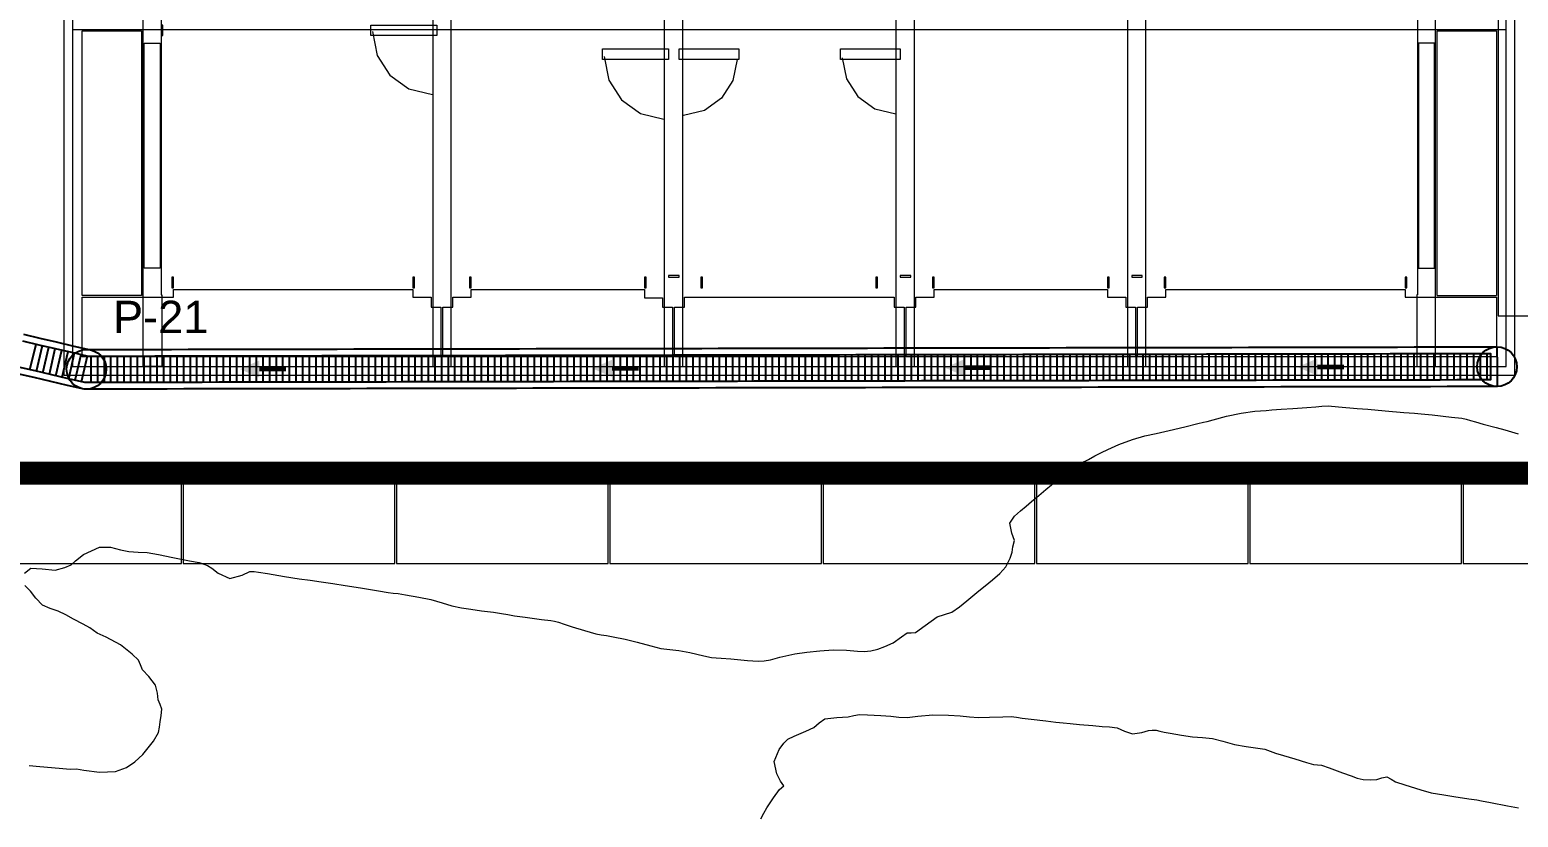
# Model space of a CAD drawing. Header units: metres. Extents: x 354768 to 355417, y 9249536 to 9250102.
# Drawn here: x 354884.44 to 354906.94, y 9249797.41 to 9249809.31 of the extents above; entities that cross this region are included whole.
import ezdxf
from ezdxf.enums import TextEntityAlignment as Align

# ---------------------------------------------------------------- set-up
doc = ezdxf.new("R2010")
doc.units = ezdxf.units.M
doc.header["$LTSCALE"] = 0.25
doc.linetypes.add('DASHED', pattern=[1.524, 1.27, -0.254])
for name, color, linetype, lineweight in [('ARQ-BASE', 8, 'CONTINUOUS', 13), ('ARQ-TECHO', 8, 'CONTINUOUS', 13), ('ARQ-VEREDA', 9, 'CONTINUOUS', 9), ('CUNETA-S1', 5, 'CONTINUOUS', 35), ('LIMITE-INTERV', 1, 'DASHED', 70)]:
    doc.layers.add(name, color=color, linetype=linetype, lineweight=lineweight)
for name, color, linetype, true_color in [('CUN-FLUJO', 1, 'CONTINUOUS', 0xe60000), ('CUN-REJ-BORDE', 4, 'CONTINUOUS', 0x00aae6), ('CUN-REJ-PLATINA', 4, 'CONTINUOUS', 0x78cdf0)]:
    doc.layers.add(name, color=color, linetype=linetype, true_color=true_color)
doc.layers.add('CURVAS', color=33, linetype='CONTINUOUS', lineweight=13, true_color=0xb08860)
doc.layers.add('NUDOS', color=7, linetype='CONTINUOUS')
doc.layers.add('TEXTOS', color=7, linetype='CONTINUOUS')
doc.styles.get("Standard").update_dxf_attribs({"font": 'arial.ttf'})

# ---------------------------------------------------------------- blocks, each defined once
blk = doc.blocks.new('ARQUITECTURA_BASE')
at = {"layer": 'ARQ-BASE'}
for points in [[(354886.413, 9249809.108), (354886.413, 9249805.708), (354886.173, 9249805.708), (354886.173, 9249809.108), (354886.413, 9249809.108)], [(354905.433, 9249809.108), (354905.433, 9249805.708), (354905.673, 9249805.708), (354905.673, 9249809.108), (354905.433, 9249809.108)]]:
    blk.add_lwpolyline(points, close=True, dxfattribs=at)
at = {"layer": 'ARQ-TECHO'}
for points in [[(354906.888, 9249804.093), (354906.888, 9249815.723), (354884.958, 9249815.723), (354884.958, 9249804.093), (354906.888, 9249804.093)], [(354906.758, 9249804.223), (354906.758, 9249815.593), (354885.088, 9249815.593), (354885.088, 9249804.223), (354906.758, 9249804.223)], [(354890.813, 9249815.592), (354890.533, 9249815.592), (354890.533, 9249804.222), (354890.813, 9249804.222), (354890.813, 9249815.592)], [(354894.313, 9249815.592), (354894.033, 9249815.592), (354894.033, 9249804.222), (354894.313, 9249804.222), (354894.313, 9249815.592)], [(354897.813, 9249815.592), (354897.533, 9249815.592), (354897.533, 9249804.222), (354897.813, 9249804.222), (354897.813, 9249815.592)], [(354901.313, 9249815.592), (354901.033, 9249815.592), (354901.033, 9249804.222), (354901.313, 9249804.222), (354901.313, 9249815.592)], [(354886.453, 9249809.382), (354886.428, 9249809.382), (354886.428, 9249809.222), (354886.453, 9249809.222), (354886.453, 9249809.382)], [(354889.598, 9249809.382), (354890.598, 9249809.382), (354890.598, 9249809.222), (354889.598, 9249809.222), (354889.598, 9249809.382)], [(354893.098, 9249809.023), (354894.098, 9249809.023), (354894.098, 9249808.863), (354893.098, 9249808.863), (354893.098, 9249809.023)], [(354894.258, 9249809.023), (354895.158, 9249809.023), (354895.158, 9249808.863), (354894.258, 9249808.863), (354894.258, 9249809.023)], [(354896.698, 9249809.023), (354897.598, 9249809.023), (354897.598, 9249808.863), (354896.698, 9249808.863), (354896.698, 9249809.023)], [(354886.613, 9249805.573), (354886.588, 9249805.573), (354886.588, 9249805.413), (354886.613, 9249805.413), (354886.613, 9249805.573)], [(354890.258, 9249805.573), (354890.233, 9249805.573), (354890.233, 9249805.413), (354890.258, 9249805.413), (354890.258, 9249805.573)], [(354891.113, 9249805.573), (354891.088, 9249805.573), (354891.088, 9249805.413), (354891.113, 9249805.413), (354891.113, 9249805.573)], [(354893.758, 9249805.573), (354893.733, 9249805.573), (354893.733, 9249805.413), (354893.758, 9249805.413), (354893.758, 9249805.573)], [(354894.098, 9249805.598), (354894.098, 9249805.573), (354894.258, 9249805.573), (354894.258, 9249805.598), (354894.098, 9249805.598)], [(354894.613, 9249805.573), (354894.588, 9249805.573), (354894.588, 9249805.413), (354894.613, 9249805.413), (354894.613, 9249805.573)], [(354897.258, 9249805.573), (354897.233, 9249805.573), (354897.233, 9249805.413), (354897.258, 9249805.413), (354897.258, 9249805.573)], [(354897.598, 9249805.598), (354897.598, 9249805.573), (354897.758, 9249805.573), (354897.758, 9249805.598), (354897.598, 9249805.598)], [(354898.113, 9249805.573), (354898.088, 9249805.573), (354898.088, 9249805.413), (354898.113, 9249805.413), (354898.113, 9249805.573)], [(354900.758, 9249805.573), (354900.733, 9249805.573), (354900.733, 9249805.413), (354900.758, 9249805.413), (354900.758, 9249805.573)], [(354901.098, 9249805.598), (354901.098, 9249805.573), (354901.258, 9249805.573), (354901.258, 9249805.598), (354901.098, 9249805.598)], [(354901.613, 9249805.573), (354901.588, 9249805.573), (354901.588, 9249805.413), (354901.613, 9249805.413), (354901.613, 9249805.573)], [(354905.258, 9249805.573), (354905.233, 9249805.573), (354905.233, 9249805.413), (354905.258, 9249805.413), (354905.258, 9249805.573)]]:
    blk.add_lwpolyline(points, close=True, dxfattribs=at)
for points in [[(354886.438, 9249805.308), (354886.438, 9249804.223), (354886.158, 9249804.223), (354886.158, 9249815.593), (354886.438, 9249815.593), (354886.438, 9249813.308), (354886.428, 9249813.308), (354886.428, 9249805.308), (354886.438, 9249805.308)], [(354905.408, 9249805.308), (354905.408, 9249804.223), (354905.688, 9249804.223), (354905.688, 9249815.593), (354905.408, 9249815.593), (354905.408, 9249813.308), (354905.418, 9249813.308), (354905.418, 9249805.308), (354905.408, 9249805.308)], [(354906.758, 9249809.308), (354885.088, 9249809.308)], [(354889.623, 9249809.282), (354889.694, 9249808.924), (354889.886, 9249808.627), (354890.173, 9249808.42), (354890.528, 9249808.332)], [(354893.123, 9249808.908), (354893.194, 9249808.549), (354893.386, 9249808.252), (354893.673, 9249808.046), (354894.028, 9249807.958)], [(354895.133, 9249808.863), (354895.07, 9249808.542), (354894.897, 9249808.276), (354894.64, 9249808.092), (354894.323, 9249808.013)], [(354896.723, 9249808.888), (354896.786, 9249808.567), (354896.959, 9249808.301), (354897.216, 9249808.117), (354897.533, 9249808.038)]]:
    blk.add_lwpolyline(points, dxfattribs=at)
at = {"layer": 'ARQ-VEREDA'}
for points in [[(354906.638, 9249804.987), (354919.288, 9249804.987), (354919.288, 9249815.648), (354906.638, 9249815.648), (354906.638, 9249804.987)], [(354890.658, 9249805.118), (354890.658, 9249804.368), (354885.233, 9249804.368), (354885.233, 9249805.268), (354886.613, 9249805.268), (354886.613, 9249805.388), (354890.233, 9249805.388), (354890.233, 9249805.268), (354890.508, 9249805.268), (354890.508, 9249805.118), (354890.658, 9249805.118)], [(354890.688, 9249804.368), (354890.688, 9249805.118), (354890.838, 9249805.118), (354890.838, 9249805.268), (354891.113, 9249805.268), (354891.113, 9249805.388), (354893.733, 9249805.388), (354893.733, 9249805.258), (354894.008, 9249805.258), (354894.008, 9249805.118), (354894.158, 9249805.118), (354894.158, 9249804.368), (354890.688, 9249804.368)], [(354883.535, 9249801.247), (354886.735, 9249801.247), (354886.735, 9249802.447), (354883.535, 9249802.447), (354883.535, 9249801.247)], [(354886.76, 9249801.247), (354889.96, 9249801.247), (354889.96, 9249802.447), (354886.76, 9249802.447), (354886.76, 9249801.247)], [(354889.985, 9249801.247), (354893.185, 9249801.247), (354893.185, 9249802.447), (354889.985, 9249802.447), (354889.985, 9249801.247)], [(354893.21, 9249801.247), (354896.41, 9249801.247), (354896.41, 9249802.447), (354893.21, 9249802.447), (354893.21, 9249801.247)], [(354896.435, 9249801.247), (354899.635, 9249801.247), (354899.635, 9249802.447), (354896.435, 9249802.447), (354896.435, 9249801.247)], [(354899.66, 9249801.247), (354902.86, 9249801.247), (354902.86, 9249802.447), (354899.66, 9249802.447), (354899.66, 9249801.247)], [(354902.885, 9249801.247), (354906.085, 9249801.247), (354906.085, 9249802.447), (354902.885, 9249802.447), (354902.885, 9249801.247)], [(354906.11, 9249801.247), (354909.31, 9249801.247), (354909.31, 9249802.447), (354906.11, 9249802.447), (354906.11, 9249801.247)]]:
    blk.add_lwpolyline(points, close=True, dxfattribs=at)
for points in [[(354885.233, 9249809.293), (354886.133, 9249809.293), (354886.133, 9249805.293), (354885.233, 9249805.293), (354885.233, 9249809.293)], [(354886.133, 9249809.308), (354886.133, 9249809.308)], [(354905.713, 9249805.293), (354905.713, 9249809.293), (354906.613, 9249809.293), (354906.613, 9249805.293)], [(354906.613, 9249809.308), (354906.613, 9249809.308)], [(354897.688, 9249805.118), (354897.838, 9249805.118), (354897.838, 9249805.268), (354898.113, 9249805.268), (354898.113, 9249805.388), (354900.733, 9249805.388), (354900.733, 9249805.268), (354901.008, 9249805.268), (354901.008, 9249805.118), (354901.158, 9249805.118), (354901.158, 9249804.368), (354897.688, 9249804.368), (354897.688, 9249805.118)], [(354901.188, 9249805.118), (354901.338, 9249805.118), (354901.338, 9249805.268), (354901.613, 9249805.268), (354901.613, 9249805.388), (354905.233, 9249805.388), (354905.233, 9249805.268), (354906.613, 9249805.268), (354906.613, 9249804.368), (354901.188, 9249804.368), (354901.188, 9249805.118)], [(354897.658, 9249804.368), (354894.188, 9249804.368), (354894.188, 9249805.118), (354894.338, 9249805.118), (354894.338, 9249805.268), (354897.508, 9249805.268), (354897.508, 9249805.118), (354897.658, 9249805.118), (354897.658, 9249804.368)], [(354905.713, 9249805.293), (354906.613, 9249805.293)]]:
    blk.add_lwpolyline(points, dxfattribs=at)
blk = doc.blocks.new('CURVAS_DE_NIVEL')
at = {"layer": 'CURVAS'}
for points in [[(354895.495, 9249797.39), (354895.539, 9249797.473), (354895.582, 9249797.557), (354895.685, 9249797.708), (354895.775, 9249797.834), (354895.84, 9249797.889), (354895.79, 9249797.959), (354895.737, 9249798.066), (354895.695, 9249798.257), (354895.769, 9249798.437), (354895.839, 9249798.534), (354895.903, 9249798.594), (354895.997, 9249798.635), (354896.171, 9249798.712), (354896.293, 9249798.77), (354896.376, 9249798.839), (354896.46, 9249798.901), (354896.642, 9249798.921), (354896.813, 9249798.929), (354896.898, 9249798.948), (354896.982, 9249798.964), (354897.105, 9249798.96), (354897.308, 9249798.949), (354897.459, 9249798.939), (354897.581, 9249798.926), (354897.703, 9249798.918), (354897.864, 9249798.938), (354898.095, 9249798.961), (354898.329, 9249798.956), (354898.508, 9249798.943), (354898.646, 9249798.93), (354898.783, 9249798.92), (354898.947, 9249798.923), (354899.152, 9249798.931), (354899.274, 9249798.934), (354899.359, 9249798.923), (354899.445, 9249798.91), (354899.579, 9249798.894), (354899.8, 9249798.869), (354899.951, 9249798.851), (354900.06, 9249798.839), (354900.169, 9249798.827), (354900.307, 9249798.815), (354900.509, 9249798.798), (354900.65, 9249798.786), (354900.764, 9249798.778), (354900.877, 9249798.763), (354900.988, 9249798.715), (354901.108, 9249798.674), (354901.252, 9249798.695), (354901.351, 9249798.723), (354901.409, 9249798.727), (354901.467, 9249798.727), (354901.526, 9249798.713), (354901.587, 9249798.697), (354901.679, 9249798.681), (354901.853, 9249798.653), (354902.015, 9249798.629), (354902.168, 9249798.618), (354902.32, 9249798.602), (354902.477, 9249798.562), (354902.654, 9249798.514), (354902.83, 9249798.483), (354903.007, 9249798.458), (354903.11, 9249798.442), (354903.192, 9249798.413), (354903.273, 9249798.382), (354903.394, 9249798.346), (354903.566, 9249798.296), (354903.738, 9249798.242), (354903.844, 9249798.209), (354903.906, 9249798.204), (354903.969, 9249798.198), (354904.083, 9249798.158), (354904.283, 9249798.084), (354904.414, 9249798.036), (354904.505, 9249798.005), (354904.597, 9249797.981), (354904.706, 9249797.979), (354904.803, 9249797.984), (354904.881, 9249798.008), (354904.956, 9249798.025), (354905.02, 9249797.989), (354905.084, 9249797.946), (354905.226, 9249797.901), (354905.471, 9249797.827), (354905.627, 9249797.783), (354905.722, 9249797.764), (354905.817, 9249797.749), (354905.965, 9249797.726), (354906.192, 9249797.692), (354906.313, 9249797.674), (354906.386, 9249797.658), (354906.522, 9249797.633), (354906.777, 9249797.585), (354906.946, 9249797.554)], [(354884.432, 9249798.194), (354884.594, 9249798.18), (354884.888, 9249798.155), (354885.053, 9249798.141), (354885.148, 9249798.144), (354885.262, 9249798.122), (354885.499, 9249798.092), (354885.738, 9249798.104), (354885.905, 9249798.165), (354886.031, 9249798.251), (354886.151, 9249798.36), (354886.313, 9249798.562), (354886.387, 9249798.695), (354886.403, 9249798.773), (354886.414, 9249798.854), (354886.431, 9249798.951), (354886.441, 9249799.045), (354886.414, 9249799.115), (354886.382, 9249799.185), (354886.371, 9249799.285), (354886.344, 9249799.408), (354886.242, 9249799.537), (354886.148, 9249799.641), (354886.117, 9249799.714), (354886.085, 9249799.785), (354885.992, 9249799.877), (354885.816, 9249800.015), (354885.598, 9249800.131), (354885.461, 9249800.193), (354885.405, 9249800.234), (354885.349, 9249800.276), (354885.25, 9249800.33), (354885.106, 9249800.406), (354884.987, 9249800.469), (354884.872, 9249800.527), (354884.749, 9249800.568), (354884.635, 9249800.618), (354884.536, 9249800.724), (354884.456, 9249800.83), (354884.368, 9249800.916)], [(354884.364, 9249801.098), (354884.457, 9249801.175), (354884.632, 9249801.164), (354884.828, 9249801.144), (354884.975, 9249801.187), (354885.067, 9249801.227), (354885.136, 9249801.285), (354885.255, 9249801.38), (354885.496, 9249801.494), (354885.664, 9249801.493), (354885.815, 9249801.455), (354885.938, 9249801.426), (354886.079, 9249801.42), (354886.219, 9249801.413), (354886.387, 9249801.381), (354886.606, 9249801.335), (354886.859, 9249801.287), (354887.001, 9249801.26), (354887.073, 9249801.237), (354887.131, 9249801.217), (354887.194, 9249801.176), (354887.288, 9249801.1), (354887.469, 9249801.018), (354887.655, 9249801.068), (354887.767, 9249801.127), (354887.832, 9249801.124), (354887.898, 9249801.116), (354888.035, 9249801.094), (354888.293, 9249801.052), (354888.514, 9249801.017), (354888.681, 9249800.993), (354888.848, 9249800.969), (354889.025, 9249800.944), (354889.212, 9249800.915), (354889.444, 9249800.877), (354889.713, 9249800.831), (354889.858, 9249800.807), (354889.934, 9249800.8), (354890.01, 9249800.794), (354890.122, 9249800.775), (354890.323, 9249800.738), (354890.507, 9249800.7), (354890.675, 9249800.65), (354890.822, 9249800.606), (354890.966, 9249800.577), (354891.111, 9249800.554), (354891.269, 9249800.533), (354891.453, 9249800.509), (354891.571, 9249800.493), (354891.67, 9249800.474), (354891.768, 9249800.455), (354891.93, 9249800.433), (354892.179, 9249800.402), (354892.317, 9249800.384), (354892.375, 9249800.373), (354892.432, 9249800.36), (354892.52, 9249800.331), (354892.639, 9249800.291), (354892.828, 9249800.233), (354892.997, 9249800.183), (354893.078, 9249800.171), (354893.16, 9249800.16), (354893.261, 9249800.14), (354893.442, 9249800.101), (354893.626, 9249800.059), (354893.828, 9249800.001), (354893.982, 9249799.96), (354894.117, 9249799.946), (354894.253, 9249799.933), (354894.418, 9249799.9), (354894.629, 9249799.853), (354894.748, 9249799.827), (354894.82, 9249799.822), (354894.891, 9249799.818), (354895.038, 9249799.804), (354895.291, 9249799.782), (354895.451, 9249799.77), (354895.544, 9249799.778), (354895.637, 9249799.793), (354895.778, 9249799.83), (354896.009, 9249799.883), (354896.187, 9249799.909), (354896.383, 9249799.929), (354896.588, 9249799.94), (354896.788, 9249799.935), (354896.953, 9249799.921), (354897.054, 9249799.915), (354897.157, 9249799.929), (354897.259, 9249799.952), (354897.369, 9249799.991), (354897.494, 9249800.049), (354897.621, 9249800.136), (354897.706, 9249800.197), (354897.767, 9249800.2), (354897.829, 9249800.204), (354897.975, 9249800.311), (354898.157, 9249800.438), (354898.269, 9249800.475), (354898.381, 9249800.512), (354898.497, 9249800.591), (354898.607, 9249800.68), (354898.697, 9249800.756), (354898.787, 9249800.832), (354898.885, 9249800.909), (354898.993, 9249800.998), (354899.103, 9249801.097), (354899.194, 9249801.197), (354899.259, 9249801.328), (354899.294, 9249801.417), (354899.302, 9249801.498), (354899.325, 9249801.593), (354899.285, 9249801.703), (354899.256, 9249801.856), (354899.328, 9249801.96), (354899.42, 9249802.043), (354899.501, 9249802.115), (354899.585, 9249802.183), (354899.694, 9249802.274), (354899.802, 9249802.366), (354899.885, 9249802.436), (354899.968, 9249802.505), (354900.061, 9249802.59), (354900.184, 9249802.688), (354900.328, 9249802.764), (354900.447, 9249802.819), (354900.543, 9249802.872), (354900.64, 9249802.923), (354900.74, 9249802.97), (354900.905, 9249803.042), (354901.108, 9249803.118), (354901.297, 9249803.173), (354901.468, 9249803.211), (354901.667, 9249803.256), (354901.902, 9249803.313), (354902.099, 9249803.361), (354902.183, 9249803.381), (354902.237, 9249803.394), (354902.328, 9249803.419), (354902.53, 9249803.471), (354902.754, 9249803.519), (354902.958, 9249803.546), (354903.13, 9249803.56), (354903.217, 9249803.566), (354903.288, 9249803.571), (354903.359, 9249803.576), (354903.536, 9249803.588), (354903.745, 9249803.603), (354903.881, 9249803.615), (354903.974, 9249803.623), (354904.066, 9249803.628), (354904.224, 9249803.615), (354904.507, 9249803.59), (354904.667, 9249803.577), (354904.719, 9249803.572), (354904.771, 9249803.568), (354904.929, 9249803.554), (354905.212, 9249803.53), (354905.371, 9249803.517), (354905.423, 9249803.512), (354905.475, 9249803.508), (354905.639, 9249803.49), (354905.93, 9249803.459), (354906.088, 9249803.442), (354906.154, 9249803.426), (354906.217, 9249803.408), (354906.296, 9249803.385), (354906.411, 9249803.354), (354906.605, 9249803.302), (354906.739, 9249803.265), (354906.841, 9249803.235), (354906.942, 9249803.204)]]:
    blk.add_lwpolyline(points, dxfattribs=at)
blk = doc.blocks.new('LIMITE_DE_INTERVENCION')
at = {"layer": 'LIMITE-INTERV', "const_width": 0.35}
blk.add_lwpolyline([(354813.64, 9249855.63), (354841.92, 9249883.91), (354871.13, 9249854.7), (354916.13, 9249854.7), (354916.13, 9249869.58), (354977.74, 9249869.58), (354977.74, 9249785.21), (354976.37, 9249784.1), (354969.93, 9249785.38), (354969.93, 9249791.81), (354955.81, 9249791.81), (354948.88, 9249794.19), (354936.64, 9249794.19), (354936.64, 9249792.02), (354926.97, 9249793.95), (354926.97, 9249800.53), (354919.17, 9249800.53), (354919.17, 9249802.42), (354907.61, 9249802.61), (354883.57, 9249802.61), (354879.56, 9249803.41), (354859.72, 9249811.52)], close=True, dxfattribs=at)
blk = doc.blocks.new('CUNETAS_SISTEMA_1_OESTE')
at = {"layer": 'CUN-FLUJO', "const_width": 0.07}
for points in [[(354888.315, 9249804.186), (354887.915, 9249804.185)], [(354893.645, 9249804.196), (354893.245, 9249804.195)], [(354898.975, 9249804.206), (354898.575, 9249804.205)], [(354904.305, 9249804.216), (354903.905, 9249804.215)]]:
    blk.add_lwpolyline(points, dxfattribs=at)
at = {"layer": 'CUN-FLUJO', "true_color": 0xe60000}
for points in [[(354887.615, 9249804.184), (354887.915, 9249804.055), (354887.915, 9249804.315)], [(354892.945, 9249804.194), (354893.245, 9249804.065), (354893.245, 9249804.325)], [(354898.275, 9249804.204), (354898.575, 9249804.075), (354898.575, 9249804.335)], [(354903.605, 9249804.214), (354903.905, 9249804.085), (354903.905, 9249804.345)]]:
    blk.add_solid(points, dxfattribs=at)
at = {"layer": 'CUN-REJ-BORDE'}
for points in [[(354884.346, 9249804.709), (354884.593, 9249804.652), (354884.84, 9249804.595), (354885.087, 9249804.537), (354885.334, 9249804.48), (354885.584, 9249804.481), (354885.835, 9249804.481), (354886.085, 9249804.481), (354886.336, 9249804.482), (354886.586, 9249804.482), (354886.837, 9249804.483), (354887.087, 9249804.483), (354887.337, 9249804.484), (354887.588, 9249804.484), (354887.838, 9249804.485), (354888.089, 9249804.485), (354888.339, 9249804.486), (354888.589, 9249804.486), (354888.84, 9249804.487), (354889.09, 9249804.487), (354889.341, 9249804.488), (354889.591, 9249804.488), (354889.842, 9249804.489), (354890.092, 9249804.489), (354890.342, 9249804.489), (354890.593, 9249804.49), (354890.843, 9249804.49), (354891.094, 9249804.491), (354891.344, 9249804.491), (354891.594, 9249804.492), (354891.845, 9249804.492), (354892.095, 9249804.493), (354892.346, 9249804.493), (354892.596, 9249804.494), (354892.847, 9249804.494), (354893.097, 9249804.495), (354893.347, 9249804.495), (354893.598, 9249804.496), (354893.848, 9249804.496), (354894.099, 9249804.497), (354894.349, 9249804.497), (354894.599, 9249804.497), (354894.85, 9249804.498), (354895.1, 9249804.498), (354895.351, 9249804.499), (354895.601, 9249804.499), (354895.852, 9249804.5), (354896.102, 9249804.5), (354896.352, 9249804.501), (354896.603, 9249804.501), (354896.853, 9249804.502), (354897.104, 9249804.502), (354897.354, 9249804.503), (354897.604, 9249804.503), (354897.855, 9249804.504), (354898.105, 9249804.504), (354898.356, 9249804.504), (354898.606, 9249804.505), (354898.857, 9249804.505), (354899.107, 9249804.506), (354899.357, 9249804.506), (354899.608, 9249804.507), (354899.858, 9249804.507), (354900.109, 9249804.508), (354900.359, 9249804.508), (354900.609, 9249804.509), (354900.86, 9249804.509), (354901.11, 9249804.51), (354901.361, 9249804.51), (354901.611, 9249804.511), (354901.862, 9249804.511), (354902.112, 9249804.512), (354902.362, 9249804.512), (354902.613, 9249804.512), (354902.863, 9249804.513), (354903.114, 9249804.513), (354903.364, 9249804.514), (354903.614, 9249804.514), (354903.865, 9249804.515), (354904.115, 9249804.515), (354904.366, 9249804.516), (354904.616, 9249804.516), (354904.867, 9249804.517), (354905.117, 9249804.517), (354905.367, 9249804.518), (354905.618, 9249804.518), (354905.868, 9249804.519), (354906.119, 9249804.519), (354906.369, 9249804.52), (354906.619, 9249804.52), (354906.62, 9249804.22), (354906.621, 9249803.92), (354906.369, 9249803.92), (354906.118, 9249803.919), (354905.867, 9249803.919), (354905.616, 9249803.918), (354905.364, 9249803.918), (354905.113, 9249803.917), (354904.862, 9249803.917), (354904.611, 9249803.916), (354904.359, 9249803.916), (354904.108, 9249803.915), (354903.857, 9249803.915), (354903.606, 9249803.914), (354903.355, 9249803.914), (354903.103, 9249803.913), (354902.852, 9249803.913), (354902.601, 9249803.912), (354902.35, 9249803.912), (354902.098, 9249803.912), (354901.847, 9249803.911), (354901.596, 9249803.911), (354901.345, 9249803.91), (354901.093, 9249803.91), (354900.842, 9249803.909), (354900.591, 9249803.909), (354900.34, 9249803.908), (354900.089, 9249803.908), (354899.837, 9249803.907), (354899.586, 9249803.907), (354899.335, 9249803.906), (354899.084, 9249803.906), (354898.832, 9249803.905), (354898.581, 9249803.905), (354898.33, 9249803.904), (354898.079, 9249803.904), (354897.827, 9249803.904), (354897.576, 9249803.903), (354897.325, 9249803.903), (354897.074, 9249803.902), (354896.823, 9249803.902), (354896.571, 9249803.901), (354896.32, 9249803.901), (354896.069, 9249803.9), (354895.818, 9249803.9), (354895.566, 9249803.899), (354895.315, 9249803.899), (354895.064, 9249803.898), (354894.813, 9249803.898), (354894.562, 9249803.897), (354894.31, 9249803.897), (354894.059, 9249803.896), (354893.808, 9249803.896), (354893.557, 9249803.895), (354893.305, 9249803.895), (354893.054, 9249803.895), (354892.803, 9249803.894), (354892.552, 9249803.894), (354892.3, 9249803.893), (354892.049, 9249803.893), (354891.798, 9249803.892), (354891.547, 9249803.892), (354891.296, 9249803.891), (354891.044, 9249803.891), (354890.793, 9249803.89), (354890.542, 9249803.89), (354890.291, 9249803.889), (354890.039, 9249803.889), (354889.788, 9249803.888), (354889.537, 9249803.888), (354889.286, 9249803.887), (354889.034, 9249803.887), (354888.783, 9249803.887), (354888.532, 9249803.886), (354888.281, 9249803.886), (354888.03, 9249803.885), (354887.778, 9249803.885), (354887.527, 9249803.884), (354887.276, 9249803.884), (354887.025, 9249803.883), (354886.773, 9249803.883), (354886.522, 9249803.882), (354886.271, 9249803.882), (354886.02, 9249803.881), (354885.768, 9249803.881), (354885.517, 9249803.88), (354885.266, 9249803.88), (354885.014, 9249803.938), (354884.762, 9249803.997), (354884.51, 9249804.055), (354884.258, 9249804.114)], [(354884.331, 9249804.61), (354884.579, 9249804.552), (354884.827, 9249804.495), (354885.075, 9249804.437), (354885.323, 9249804.38), (354885.575, 9249804.381), (354885.827, 9249804.381), (354886.08, 9249804.381), (354886.332, 9249804.382), (354886.584, 9249804.382), (354886.837, 9249804.383), (354887.089, 9249804.383), (354887.341, 9249804.384), (354887.594, 9249804.384), (354887.846, 9249804.385), (354888.098, 9249804.385), (354888.351, 9249804.386), (354888.603, 9249804.386), (354888.856, 9249804.387), (354889.108, 9249804.387), (354889.36, 9249804.388), (354889.613, 9249804.388), (354889.865, 9249804.389), (354890.117, 9249804.389), (354890.37, 9249804.39), (354890.622, 9249804.39), (354890.874, 9249804.39), (354891.127, 9249804.391), (354891.379, 9249804.391), (354891.631, 9249804.392), (354891.884, 9249804.392), (354892.136, 9249804.393), (354892.388, 9249804.393), (354892.641, 9249804.394), (354892.893, 9249804.394), (354893.145, 9249804.395), (354893.398, 9249804.395), (354893.65, 9249804.396), (354893.902, 9249804.396), (354894.155, 9249804.397), (354894.407, 9249804.397), (354894.659, 9249804.398), (354894.912, 9249804.398), (354895.164, 9249804.399), (354895.416, 9249804.399), (354895.669, 9249804.399), (354895.921, 9249804.4), (354896.173, 9249804.4), (354896.426, 9249804.401), (354896.678, 9249804.401), (354896.931, 9249804.402), (354897.183, 9249804.402), (354897.435, 9249804.403), (354897.688, 9249804.403), (354897.94, 9249804.404), (354898.192, 9249804.404), (354898.445, 9249804.405), (354898.697, 9249804.405), (354898.949, 9249804.406), (354899.202, 9249804.406), (354899.454, 9249804.407), (354899.706, 9249804.407), (354899.959, 9249804.408), (354900.211, 9249804.408), (354900.463, 9249804.408), (354900.716, 9249804.409), (354900.968, 9249804.409), (354901.22, 9249804.41), (354901.473, 9249804.41), (354901.725, 9249804.411), (354901.977, 9249804.411), (354902.23, 9249804.412), (354902.482, 9249804.412), (354902.734, 9249804.413), (354902.987, 9249804.413), (354903.239, 9249804.414), (354903.491, 9249804.414), (354903.744, 9249804.415), (354903.996, 9249804.415), (354904.249, 9249804.416), (354904.501, 9249804.416), (354904.753, 9249804.416), (354905.006, 9249804.417), (354905.258, 9249804.417), (354905.51, 9249804.418), (354905.763, 9249804.418), (354906.015, 9249804.419), (354906.267, 9249804.419), (354906.52, 9249804.42), (354906.52, 9249804.02), (354906.267, 9249804.019), (354906.015, 9249804.019), (354905.762, 9249804.018), (354905.509, 9249804.018), (354905.256, 9249804.017), (354905.003, 9249804.017), (354904.75, 9249804.016), (354904.497, 9249804.016), (354904.244, 9249804.016), (354903.991, 9249804.015), (354903.739, 9249804.015), (354903.486, 9249804.014), (354903.233, 9249804.014), (354902.98, 9249804.013), (354902.727, 9249804.013), (354902.474, 9249804.012), (354902.221, 9249804.012), (354901.968, 9249804.011), (354901.715, 9249804.011), (354901.463, 9249804.01), (354901.21, 9249804.01), (354900.957, 9249804.009), (354900.704, 9249804.009), (354900.451, 9249804.008), (354900.198, 9249804.008), (354899.945, 9249804.007), (354899.692, 9249804.007), (354899.439, 9249804.007), (354899.186, 9249804.006), (354898.934, 9249804.006), (354898.681, 9249804.005), (354898.428, 9249804.005), (354898.175, 9249804.004), (354897.922, 9249804.004), (354897.669, 9249804.003), (354897.416, 9249804.003), (354897.163, 9249804.002), (354896.91, 9249804.002), (354896.658, 9249804.001), (354896.405, 9249804.001), (354896.152, 9249804), (354895.899, 9249804), (354895.646, 9249803.999), (354895.393, 9249803.999), (354895.14, 9249803.998), (354894.887, 9249803.998), (354894.634, 9249803.998), (354894.381, 9249803.997), (354894.129, 9249803.997), (354893.876, 9249803.996), (354893.623, 9249803.996), (354893.37, 9249803.995), (354893.117, 9249803.995), (354892.864, 9249803.994), (354892.611, 9249803.994), (354892.358, 9249803.993), (354892.105, 9249803.993), (354891.853, 9249803.992), (354891.6, 9249803.992), (354891.347, 9249803.991), (354891.094, 9249803.991), (354890.841, 9249803.99), (354890.588, 9249803.99), (354890.335, 9249803.989), (354890.082, 9249803.989), (354889.829, 9249803.988), (354889.577, 9249803.988), (354889.324, 9249803.988), (354889.071, 9249803.987), (354888.818, 9249803.987), (354888.565, 9249803.986), (354888.312, 9249803.986), (354888.059, 9249803.985), (354887.806, 9249803.985), (354887.553, 9249803.984), (354887.3, 9249803.984), (354887.048, 9249803.983), (354886.795, 9249803.983), (354886.542, 9249803.982), (354886.289, 9249803.982), (354886.036, 9249803.981), (354885.783, 9249803.981), (354885.53, 9249803.98), (354885.277, 9249803.98), (354885.026, 9249804.038), (354884.775, 9249804.096), (354884.524, 9249804.155), (354884.272, 9249804.213)]]:
    blk.add_lwpolyline(points, dxfattribs=at)
at = {"layer": 'CUN-REJ-PLATINA'}
for p, q in [((354884.446, 9249804.173), (354884.537, 9249804.562)), ((354884.544, 9249804.15), (354884.634, 9249804.54)), ((354884.641, 9249804.127), (354884.731, 9249804.517)), ((354884.739, 9249804.105), (354884.829, 9249804.494)), ((354884.836, 9249804.082), (354884.926, 9249804.472)), ((354884.933, 9249804.06), (354885.024, 9249804.449)), ((354885.031, 9249804.037), (354885.121, 9249804.427)), ((354902.47, 9249804.012), (354902.47, 9249804.412)), ((354902.57, 9249804.012), (354902.57, 9249804.412)), ((354902.67, 9249804.013), (354902.67, 9249804.413)), ((354902.77, 9249804.013), (354902.77, 9249804.413)), ((354902.87, 9249804.013), (354902.87, 9249804.413)), ((354902.97, 9249804.013), (354902.97, 9249804.413)), ((354903.07, 9249804.013), (354903.07, 9249804.413)), ((354903.17, 9249804.014), (354903.17, 9249804.414)), ((354903.27, 9249804.014), (354903.27, 9249804.414)), ((354903.37, 9249804.014), (354903.37, 9249804.414)), ((354903.47, 9249804.014), (354903.47, 9249804.414)), ((354903.57, 9249804.014), (354903.57, 9249804.414)), ((354903.67, 9249804.014), (354903.67, 9249804.414)), ((354903.77, 9249804.015), (354903.77, 9249804.415)), ((354903.87, 9249804.015), (354903.87, 9249804.415)), ((354903.97, 9249804.015), (354903.97, 9249804.415)), ((354904.07, 9249804.015), (354904.07, 9249804.415)), ((354904.17, 9249804.015), (354904.17, 9249804.415)), ((354904.27, 9249804.016), (354904.27, 9249804.416)), ((354904.37, 9249804.016), (354904.37, 9249804.416)), ((354904.47, 9249804.016), (354904.47, 9249804.416)), ((354904.57, 9249804.016), (354904.57, 9249804.416)), ((354904.67, 9249804.016), (354904.67, 9249804.416)), ((354904.77, 9249804.017), (354904.77, 9249804.417)), ((354904.87, 9249804.017), (354904.87, 9249804.417)), ((354904.97, 9249804.017), (354904.97, 9249804.417)), ((354905.07, 9249804.017), (354905.07, 9249804.417)), ((354905.17, 9249804.017), (354905.17, 9249804.417)), ((354905.27, 9249804.017), (354905.27, 9249804.417)), ((354905.37, 9249804.018), (354905.37, 9249804.418)), ((354905.47, 9249804.018), (354905.47, 9249804.418)), ((354905.57, 9249804.018), (354905.57, 9249804.418)), ((354905.67, 9249804.018), (354905.67, 9249804.418)), ((354905.77, 9249804.018), (354905.77, 9249804.418)), ((354905.87, 9249804.019), (354905.87, 9249804.419)), ((354905.97, 9249804.019), (354905.97, 9249804.419)), ((354906.07, 9249804.019), (354906.07, 9249804.419)), ((354906.17, 9249804.019), (354906.17, 9249804.419)), ((354906.27, 9249804.019), (354906.27, 9249804.419)), ((354906.37, 9249804.02), (354906.37, 9249804.42)), ((354906.47, 9249804.02), (354906.47, 9249804.42)), ((354885.128, 9249804.014), (354885.219, 9249804.404)), ((354885.226, 9249803.992), (354885.316, 9249804.382)), ((354885.37, 9249803.98), (354885.37, 9249804.38)), ((354885.47, 9249803.98), (354885.47, 9249804.38)), ((354885.57, 9249803.981), (354885.57, 9249804.381)), ((354885.67, 9249803.981), (354885.67, 9249804.381)), ((354885.77, 9249803.981), (354885.77, 9249804.381)), ((354885.87, 9249803.981), (354885.87, 9249804.381)), ((354885.97, 9249803.981), (354885.97, 9249804.381)), ((354886.07, 9249803.981), (354886.07, 9249804.381)), ((354886.17, 9249803.982), (354886.17, 9249804.382)), ((354886.27, 9249803.982), (354886.27, 9249804.382)), ((354886.37, 9249803.982), (354886.37, 9249804.382)), ((354886.47, 9249803.982), (354886.47, 9249804.382)), ((354886.57, 9249803.982), (354886.57, 9249804.382)), ((354886.67, 9249803.983), (354886.67, 9249804.383)), ((354886.77, 9249803.983), (354886.77, 9249804.383)), ((354886.87, 9249803.983), (354886.87, 9249804.383)), ((354886.97, 9249803.983), (354886.97, 9249804.383)), ((354887.07, 9249803.983), (354887.07, 9249804.383)), ((354887.17, 9249803.984), (354887.17, 9249804.384)), ((354887.27, 9249803.984), (354887.27, 9249804.384)), ((354887.37, 9249803.984), (354887.37, 9249804.384)), ((354887.47, 9249803.984), (354887.47, 9249804.384)), ((354887.57, 9249803.984), (354887.57, 9249804.384)), ((354887.67, 9249803.984), (354887.67, 9249804.384)), ((354887.77, 9249803.985), (354887.77, 9249804.385)), ((354887.87, 9249803.985), (354887.87, 9249804.385)), ((354887.97, 9249803.985), (354887.97, 9249804.385)), ((354888.07, 9249803.985), (354888.07, 9249804.385)), ((354888.17, 9249803.985), (354888.17, 9249804.385)), ((354888.27, 9249803.986), (354888.27, 9249804.386)), ((354888.37, 9249803.986), (354888.37, 9249804.386)), ((354888.47, 9249803.986), (354888.47, 9249804.386)), ((354888.57, 9249803.986), (354888.57, 9249804.386)), ((354888.67, 9249803.986), (354888.67, 9249804.386)), ((354888.77, 9249803.987), (354888.77, 9249804.387)), ((354888.87, 9249803.987), (354888.87, 9249804.387)), ((354888.97, 9249803.987), (354888.97, 9249804.387)), ((354889.07, 9249803.987), (354889.07, 9249804.387)), ((354889.17, 9249803.987), (354889.17, 9249804.387)), ((354889.27, 9249803.987), (354889.27, 9249804.387)), ((354889.37, 9249803.988), (354889.37, 9249804.388)), ((354889.47, 9249803.988), (354889.47, 9249804.388)), ((354889.57, 9249803.988), (354889.57, 9249804.388)), ((354889.67, 9249803.988), (354889.67, 9249804.388)), ((354889.77, 9249803.988), (354889.77, 9249804.388)), ((354889.87, 9249803.989), (354889.87, 9249804.389)), ((354889.97, 9249803.989), (354889.97, 9249804.389)), ((354890.07, 9249803.989), (354890.07, 9249804.389)), ((354890.17, 9249803.989), (354890.17, 9249804.389)), ((354890.27, 9249803.989), (354890.27, 9249804.389)), ((354890.37, 9249803.99), (354890.37, 9249804.39)), ((354890.47, 9249803.99), (354890.47, 9249804.39)), ((354890.57, 9249803.99), (354890.57, 9249804.39)), ((354890.67, 9249803.99), (354890.67, 9249804.39)), ((354890.77, 9249803.99), (354890.77, 9249804.39)), ((354890.87, 9249803.99), (354890.87, 9249804.39)), ((354890.97, 9249803.991), (354890.97, 9249804.391)), ((354891.07, 9249803.991), (354891.07, 9249804.391)), ((354891.17, 9249803.991), (354891.17, 9249804.391)), ((354891.27, 9249803.991), (354891.27, 9249804.391)), ((354891.37, 9249803.991), (354891.37, 9249804.391)), ((354891.47, 9249803.992), (354891.47, 9249804.392)), ((354891.57, 9249803.992), (354891.57, 9249804.392)), ((354891.67, 9249803.992), (354891.67, 9249804.392)), ((354891.77, 9249803.992), (354891.77, 9249804.392)), ((354891.87, 9249803.992), (354891.87, 9249804.392)), ((354891.97, 9249803.993), (354891.97, 9249804.393)), ((354892.07, 9249803.993), (354892.07, 9249804.393)), ((354892.17, 9249803.993), (354892.17, 9249804.393)), ((354892.27, 9249803.993), (354892.27, 9249804.393)), ((354892.37, 9249803.993), (354892.37, 9249804.393)), ((354892.47, 9249803.993), (354892.47, 9249804.393)), ((354892.57, 9249803.994), (354892.57, 9249804.394)), ((354892.67, 9249803.994), (354892.67, 9249804.394)), ((354892.77, 9249803.994), (354892.77, 9249804.394)), ((354892.87, 9249803.994), (354892.87, 9249804.394)), ((354892.97, 9249803.994), (354892.97, 9249804.394)), ((354893.07, 9249803.995), (354893.07, 9249804.395)), ((354893.17, 9249803.995), (354893.17, 9249804.395)), ((354893.27, 9249803.995), (354893.27, 9249804.395)), ((354893.37, 9249803.995), (354893.37, 9249804.395)), ((354893.47, 9249803.995), (354893.47, 9249804.395)), ((354893.57, 9249803.996), (354893.57, 9249804.396)), ((354893.67, 9249803.996), (354893.67, 9249804.396)), ((354893.77, 9249803.996), (354893.77, 9249804.396)), ((354893.87, 9249803.996), (354893.87, 9249804.396)), ((354893.97, 9249803.996), (354893.97, 9249804.396)), ((354894.07, 9249803.996), (354894.07, 9249804.396)), ((354894.17, 9249803.997), (354894.17, 9249804.397)), ((354894.27, 9249803.997), (354894.27, 9249804.397)), ((354894.37, 9249803.997), (354894.37, 9249804.397)), ((354894.47, 9249803.997), (354894.47, 9249804.397)), ((354894.57, 9249803.997), (354894.57, 9249804.397)), ((354894.67, 9249803.998), (354894.67, 9249804.398)), ((354894.77, 9249803.998), (354894.77, 9249804.398)), ((354894.87, 9249803.998), (354894.87, 9249804.398)), ((354894.97, 9249803.998), (354894.97, 9249804.398)), ((354895.07, 9249803.998), (354895.07, 9249804.398)), ((354895.17, 9249803.999), (354895.17, 9249804.399)), ((354895.27, 9249803.999), (354895.27, 9249804.399)), ((354895.37, 9249803.999), (354895.37, 9249804.399)), ((354895.47, 9249803.999), (354895.47, 9249804.399)), ((354895.57, 9249803.999), (354895.57, 9249804.399)), ((354895.67, 9249803.999), (354895.67, 9249804.399)), ((354895.77, 9249804), (354895.77, 9249804.4)), ((354895.87, 9249804), (354895.87, 9249804.4)), ((354895.97, 9249804), (354895.97, 9249804.4)), ((354896.07, 9249804), (354896.07, 9249804.4)), ((354896.17, 9249804), (354896.17, 9249804.4)), ((354896.27, 9249804.001), (354896.27, 9249804.401)), ((354896.37, 9249804.001), (354896.37, 9249804.401)), ((354896.47, 9249804.001), (354896.47, 9249804.401)), ((354896.57, 9249804.001), (354896.57, 9249804.401)), ((354896.67, 9249804.001), (354896.67, 9249804.401)), ((354896.77, 9249804.002), (354896.77, 9249804.402)), ((354896.87, 9249804.002), (354896.87, 9249804.402)), ((354896.97, 9249804.002), (354896.97, 9249804.402)), ((354897.07, 9249804.002), (354897.07, 9249804.402)), ((354897.17, 9249804.002), (354897.17, 9249804.402)), ((354897.27, 9249804.002), (354897.27, 9249804.402)), ((354897.37, 9249804.003), (354897.37, 9249804.403)), ((354897.47, 9249804.003), (354897.47, 9249804.403)), ((354897.57, 9249804.003), (354897.57, 9249804.403)), ((354897.67, 9249804.003), (354897.67, 9249804.403)), ((354897.77, 9249804.003), (354897.77, 9249804.403)), ((354897.87, 9249804.004), (354897.87, 9249804.404)), ((354897.97, 9249804.004), (354897.97, 9249804.404)), ((354898.07, 9249804.004), (354898.07, 9249804.404)), ((354898.17, 9249804.004), (354898.17, 9249804.404)), ((354898.27, 9249804.004), (354898.27, 9249804.404)), ((354898.37, 9249804.005), (354898.37, 9249804.405)), ((354898.47, 9249804.005), (354898.47, 9249804.405)), ((354898.57, 9249804.005), (354898.57, 9249804.405)), ((354898.67, 9249804.005), (354898.67, 9249804.405)), ((354898.77, 9249804.005), (354898.77, 9249804.405)), ((354898.87, 9249804.005), (354898.87, 9249804.405)), ((354898.97, 9249804.006), (354898.97, 9249804.406)), ((354899.07, 9249804.006), (354899.07, 9249804.406)), ((354899.17, 9249804.006), (354899.17, 9249804.406)), ((354899.27, 9249804.006), (354899.27, 9249804.406)), ((354899.37, 9249804.006), (354899.37, 9249804.406)), ((354899.47, 9249804.007), (354899.47, 9249804.407)), ((354899.57, 9249804.007), (354899.57, 9249804.407)), ((354899.67, 9249804.007), (354899.67, 9249804.407)), ((354899.77, 9249804.007), (354899.77, 9249804.407)), ((354899.87, 9249804.007), (354899.87, 9249804.407)), ((354899.97, 9249804.008), (354899.97, 9249804.408)), ((354900.07, 9249804.008), (354900.07, 9249804.408)), ((354900.17, 9249804.008), (354900.17, 9249804.408)), ((354900.27, 9249804.008), (354900.27, 9249804.408)), ((354900.37, 9249804.008), (354900.37, 9249804.408)), ((354900.47, 9249804.008), (354900.47, 9249804.408)), ((354900.57, 9249804.009), (354900.57, 9249804.409)), ((354900.67, 9249804.009), (354900.67, 9249804.409)), ((354900.77, 9249804.009), (354900.77, 9249804.409)), ((354900.87, 9249804.009), (354900.87, 9249804.409)), ((354900.97, 9249804.009), (354900.97, 9249804.409)), ((354901.07, 9249804.01), (354901.07, 9249804.41)), ((354901.17, 9249804.01), (354901.17, 9249804.41)), ((354901.27, 9249804.01), (354901.27, 9249804.41)), ((354901.37, 9249804.01), (354901.37, 9249804.41)), ((354901.47, 9249804.01), (354901.47, 9249804.41)), ((354901.57, 9249804.011), (354901.57, 9249804.411)), ((354901.67, 9249804.011), (354901.67, 9249804.411)), ((354901.77, 9249804.011), (354901.77, 9249804.411)), ((354901.87, 9249804.011), (354901.87, 9249804.411)), ((354901.97, 9249804.011), (354901.97, 9249804.411)), ((354902.07, 9249804.011), (354902.07, 9249804.411)), ((354902.17, 9249804.012), (354902.17, 9249804.412)), ((354902.27, 9249804.012), (354902.27, 9249804.412)), ((354902.37, 9249804.012), (354902.37, 9249804.412))]:
    blk.add_line(p, q, dxfattribs=at)
blk = doc.blocks.new('ROTULOS_RED')
at = {"layer": 'NUDOS'}
for centre in [(354885.3, 9249804.18), (354906.62, 9249804.22)]:
    blk.add_circle(centre, 0.3, dxfattribs=at)
at = {"layer": 'TEXTOS'}
blk.add_text('P-21', height=0.4894, dxfattribs=at).set_placement((354885.7, 9249804.58), align=Align.BOTTOM_LEFT)

msp = doc.modelspace()

# ---------------------------------------------------------------- block references
at = {"layer": 'ARQ-BASE'}
msp.add_blockref('ARQUITECTURA_BASE', (0, 0), dxfattribs=at)
at = {"layer": 'CUNETA-S1'}
msp.add_blockref('CUNETAS_SISTEMA_1_OESTE', (0, 0), dxfattribs=at)
at = {"layer": 'CURVAS'}
msp.add_blockref('CURVAS_DE_NIVEL', (0, 0), dxfattribs=at)
at = {"layer": 'LIMITE-INTERV'}
msp.add_blockref('LIMITE_DE_INTERVENCION', (0, 0), dxfattribs=at)
at = {"layer": 'NUDOS'}
msp.add_blockref('ROTULOS_RED', (0, 0), dxfattribs=at)

doc.saveas('drawing.dxf')
